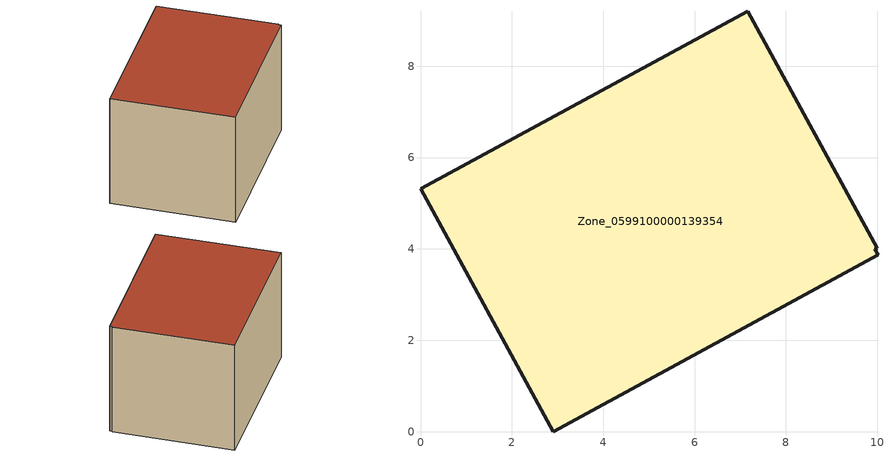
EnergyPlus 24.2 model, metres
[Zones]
Zone_0599100000139354
 floor ground (C_G): 10,4.02 9.95,3.99 10.01,3.87 2.91,0 0,5.32 7.16,9.2 z0
 wall outside (C_F): 10,4.02 7.16,9.2 0,5.32 2.91,0 10.01,3.87 9.95,3.99 10,4.02 z0:5.81
 roof outside (C_R): 9.95,3.99 10,4.02 7.16,9.2 0,5.32 2.91,0 10.01,3.87 z5.81
[BUILDING]
Pand.0599100000139354: North Axis=0; Terrain=City; Loads Convergence Tolerance Value=0.04; Temperature Convergence Tolerance Value=0.4; Solar Distribution=FullExterior; Maximum Number of Warmup Days=25; Minimum Number of Warmup Days=1
[Site:Location]
Rotterdam.The.Hague.AP_ZH_NLD Design_Conditions: Latitude=51.96; Longitude=4.45; Time Zone=1; Elevation=-4.5
[SITE:GROUNDTEMPERATURE:BUILDINGSURFACE]
18, 18, 18, 18, 18, 18, 18, 18, 18, 18, 18, 18
[MATERIAL] Thermal Absorptance=0.9; Solar Absorptance=0.7; Visible Absorptance=0.7
Name | Roughness | Thickness | Conductivity | Density | Specific Heat
G.TC.1946-1964 | MediumSmooth | 0.15 | 1 | 540 | 1210
F.TC.1946-1964 | Rough | 0.3 | 0.857143 | 1920 | 840
R.TC.1946-1964 | MediumRough | 0.2 | 0.235294 | 1500 | 1000
[CONSTRUCTION]
C_G: G.TC.1946-1964
C_F: F.TC.1946-1964
C_R: R.TC.1946-1964
[ZONE]
Zone_0599100000139354: Type=1; Multiplier=1; Ceiling Height=Autocalculate; Volume=Autocalculate; Floor Area=autocalculate; Part of Total Floor Area=Yes
[ZONEINFILTRATION:DESIGNFLOWRATE]
Infil_Zone_0599100000139354: Zone or ZoneList or Space or SpaceList=Zone_0599100000139354; Schedule=AlwaysOn; Design Flow Rate Calculation Method=Flow/Area; Flow Rate per Floor Area=0.003; Constant Term Coefficient=1; Temperature Term Coefficient=0; Velocity Term Coefficient=0; Velocity Squared Term Coefficient=0
[HVACTEMPLATE:ZONE:IDEALLOADSAIRSYSTEM]
Zone_0599100000139354: Maximum Heating Supply Air Temperature=50; Minimum Cooling Supply Air Temperature=13; Maximum Heating Supply Air Humidity Ratio=0.0156; Minimum Cooling Supply Air Humidity Ratio=0.0077; Heating Limit=NoLimit; Cooling Limit=NoLimit; Dehumidification Control Type=ConstantSensibleHeatRatio; Cooling Sensible Heat Ratio=0.7; Dehumidification Setpoint=60; Humidification Control Type=None; Humidification Setpoint=30; Outdoor Air Method=None; Outdoor Air Flow Rate per Person=0.00944; Outdoor Air Flow Rate per Zone Floor Area=0; Outdoor Air Flow Rate per Zone=0; Demand Controlled Ventilation Type=None; Outdoor Air Economizer Type=NoEconomizer; Heat Recovery Type=None; Sensible Heat Recovery Effectiveness=0.7; Latent Heat Recovery Effectiveness=0.65
[ZONECONTROL:THERMOSTAT]
ThermostatControl_Zone_0599100000139354: Zone or ZoneList=Zone_0599100000139354; Control Type Schedule=DualSetpointControlType; Control 1=Thermostat_Zone_0599100000139354; Temperature Difference Between Cutout And Setpoint=0
[THERMOSTATSETPOINT:DUALSETPOINT]
Thermostat_Zone_0599100000139354: Heating Setpoint Temperature Schedule=HeatingSetpoint_Zone_0599100000139354; Cooling Setpoint Temperature Schedule=CoolingSetpoint_Zone_0599100000139354
[SCHEDULE:COMPACT]
HeatingSetpoint_Zone_0599100000139354: Through: 12/31, For: AllDays, Until: 24:00, 21
CoolingSetpoint_Zone_0599100000139354: Through: 12/31, For: AllDays, Until: 24:00, 24
DualSetpointControlType: Through: 12/31, For: AllDays, Until: 24:00, 4
AlwaysOn: Through: 12/31, For: AllDays, Until: 24:00, 1
